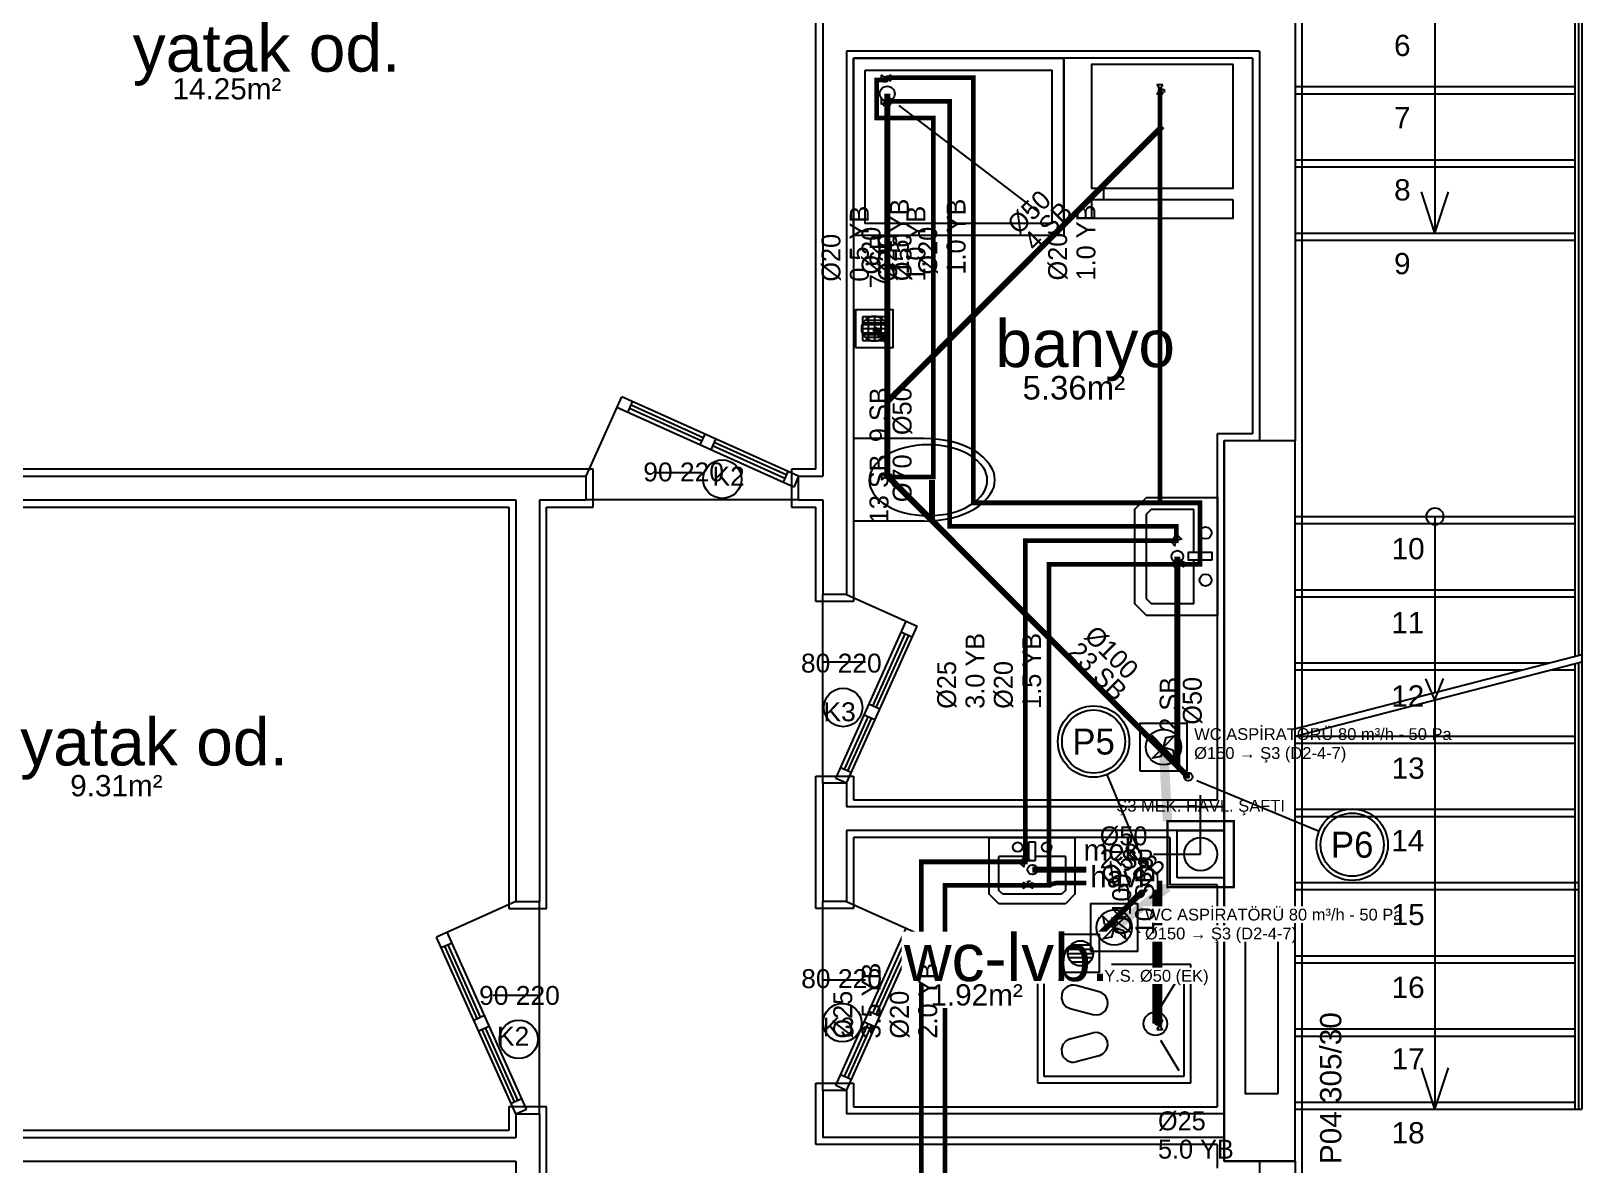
# Model space of a CAD drawing. Header units: centimetres. Extents: x -3962 to 31822, y -2 to 2802.
# Drawn here: x 8055 to 8712, y 1133 to 1613 of the extents above; entities that cross this region are included whole.
import ezdxf
from ezdxf.enums import TextEntityAlignment as Align

# ---------------------------------------------------------------- set-up
doc = ezdxf.new("R2010")
doc.units = ezdxf.units.CM
doc.linetypes.add('BASMA HATTI', pattern=[31, 25, -6])
doc.linetypes.add('PISSU HATTI', pattern=[26, 20, -6])
for name, color, linetype in [('ROTAS-CIHAZ', 135, 'CONTINUOUS'), ('ROTAS-HAVALANDIRMA', 30, 'CONTINUOUS'), ('ROTAS-HAVALANDIRMA-YAZI', 30, 'CONTINUOUS'), ('ROTAS-MIMARI', 8, 'CONTINUOUS'), ('ROTAS-MIMARI-KOLON', 8, 'CONTINUOUS'), ('ROTAS-MIMARI-YAZI', 8, 'CONTINUOUS'), ('ROTAS-PISSU-BORU-TAVANDAN', 6, 'PISSU HATTI'), ('ROTAS-PISSU-KOLONNO', 211, 'CONTINUOUS'), ('ROTAS-SICAKSU-BORU', 1, 'BASMA HATTI'), ('ROTAS-SOGUKSU-BORU', 5, 'CONTINUOUS'), ('ROTAS-TEFRIS', 15, 'CONTINUOUS')]:
    doc.layers.add(name, color=color, linetype=linetype)
doc.styles.add('ROTAS', font='arial.ttf')

# ---------------------------------------------------------------- blocks, each defined once
blk = doc.blocks.new('ROTAS-PIS-SU-CAP-SB')
for tag, p in [('PSCP_001', (0.833, 1.29)), ('PS_001', (0.833, 0.066))]:
    blk.add_attdef(tag, p, '', height=1)
blk = doc.blocks.new('ROTAS-YER-SUZGECI-PLAN')
for p, q in [((-6.67, 0), (6.67, 0)), ((-6.27, 2.27), (6.27, 2.27)), ((-4.89, 4.53), (4.89, 4.53)), ((-6.27, -2.27), (6.27, -2.27)), ((-4.89, -4.53), (4.89, -4.53))]:
    blk.add_line(p, q)
blk.add_lwpolyline([(-10, -10), (10, -10), (10, 10), (-10, 10)], close=True)
blk.add_circle((0, 0), 6.67)
blk = doc.blocks.new('ROTAS-PIS-SU-KOLON')
h = blk.add_hatch(color=256)
h.dxf.hatch_style = 1
h.paths.add_polyline_path([(1.5, 0), (1.5, 0.4), (1.3, 0.8), (1.1, 1.1), (0.8, 1.3), (0.4, 1.5), (0, 1.5), (-0.4, 1.5), (-0.8, 1.3), (-1.1, 1.1), (-1.3, 0.8), (-1.5, 0.4), (-1.5, 0), (-1.5, -0.4), (-1.3, -0.8), (-1.1, -1.1), (-0.8, -1.3), (-0.4, -1.5), (0, -1.5), (0.4, -1.5), (0.8, -1.3), (1.1, -1.1), (1.3, -0.8), (1.5, -0.4)])
blk.add_circle((0, 0), 3.5)
blk = doc.blocks.new('ROTAS-KURESEL-VANA')
for p, q in [((0, 3.1), (0, 8)), ((0, 8), (5.4, 8))]:
    blk.add_line(p, q)
for points in [[(-9, 5.8), (-9, -5), (0, 0.4)], [(9, 5.8), (9, -5), (0, 0.4)]]:
    blk.add_lwpolyline(points, close=True)
blk.add_circle((0, 0.4), 2.71)
blk.add_attdef('CAP', text='', height=10).set_placement((-1.1, 0), align=Align.CENTER)
blk = doc.blocks.new('ROTAS-TEMIZ-SU-CAP-MB')
for tag, p in [('SOCP_001', (0.833, 4.917)), ('SO_001', (0.833, 3.417)), ('SCCP_001', (0.833, 1.917)), ('SC_001', (0.833, 0.417))]:
    blk.add_attdef(tag, p, '', height=1)
blk = doc.blocks.new('ROTAS-ASPIRATOR')
blk.add_lwpolyline([(-10, -10), (10, -10), (10, 10), (-10, 10)], close=True)
for points in [[(0, 0), (-4, 1.17), (-4.71, 4.71), (0, 0)], [(0, 0), (-1.17, -4), (-4.71, -4.71), (0, 0)], [(0, 0), (1.17, 4), (4.71, 4.71), (0, 0)], [(0, 0), (4, -1.17), (4.71, -4.71), (0, 0)]]:
    blk.add_lwpolyline(points)
blk.add_circle((0, 0), 7.5)
blk = doc.blocks.new('ROTAS-KOLON-NO-PIS-SU')
for radius in [27.5, 24.3]:
    blk.add_circle((0, 0), radius)
blk.add_attdef('K', text='', height=20).set_placement((0, 0), align=Align.MIDDLE_CENTER)

msp = doc.modelspace()

# ---------------------------------------------------------------- linework, layer by layer
at = {"layer": 'ROTAS-HAVALANDIRMA', "const_width": 4}
for points in [[(8536.24, 1278.24), (8534.5, 1309.58)], [(8536.24, 1250.24), (8513.66, 1233.16)]]:
    msp.add_lwpolyline(points, dxfattribs=at)
at = {"layer": 'ROTAS-HAVALANDIRMA', "const_width": 1}
msp.add_lwpolyline([(8564.24, 1250.24), (8564.24, 1278.24), (8536.24, 1278.24), (8536.24, 1250.24), (8564.24, 1250.24)], close=True, dxfattribs=at)
at = {"layer": 'ROTAS-MIMARI'}
for p, q in [((8649.49, 1774.24), (8649.49, 1527.24)), ((8708.74, 1774.24), (8708.74, 1348.07)), ((8710.24, 1774.24), (8710.24, 1348.46)), ((8711.74, 1774.24), (8711.74, 1345.75)), ((8590.24, 1689.24), (8590.24, 1439.24)), ((8593.24, 1474.24), (8593.24, 1689.24)), ((8387.24, 1427.24), (8387.24, 1627.1)), ((8390.24, 1624.1), (8390.24, 1424.24)), ((8575.24, 1604.24), (8400.24, 1604.24)), ((8400.24, 1604.24), (8400.24, 1374.24)), ((8575.24, 1604.24), (8575.24, 1439.24)), ((8572.24, 1601.24), (8403.24, 1601.24)), ((8403.24, 1601.24), (8403.24, 1371.24)), ((8492.24, 1531.24), (8492.24, 1601.24)), ((8572.24, 1601.24), (8572.24, 1442.24)), ((8590.24, 1589.24), (8708.74, 1589.24)), ((8590.24, 1586.24), (8708.74, 1586.24)), ((8590.24, 1558.24), (8708.74, 1558.24)), ((8590.24, 1555.24), (8708.74, 1555.24)), ((8649.49, 1527.24), (8643.76, 1544.76)), ((8649.49, 1527.24), (8655.22, 1544.76)), ((8590.24, 1527.24), (8708.74, 1527.24)), ((8590.24, 1524.24), (8708.74, 1524.24)), ((8417.04, 1491.76), (8407.04, 1491.76)), ((8407.04, 1491.76), (8407.04, 1481.76)), ((8409.51, 1491.76), (8409.51, 1481.76)), ((8412.13, 1491.76), (8412.13, 1481.76)), ((8414.74, 1491.76), (8414.74, 1481.76)), ((8417.04, 1481.76), (8417.04, 1491.76)), ((8407.04, 1489.29), (8417.04, 1489.29)), ((8407.04, 1486.76), (8417.04, 1486.76)), ((8407.04, 1484.23), (8417.04, 1484.23)), ((8407.04, 1481.76), (8417.04, 1481.76)), ((8593.24, 1414.24), (8593.24, 1474.24)), ((8289.99, 1424.24), (8305.11, 1457.88)), ((8377.94, 1419.68), (8303.06, 1453.32)), ((8379.99, 1424.24), (8305.11, 1457.88)), ((8307.62, 1451.27), (8309.67, 1455.83)), ((8338.96, 1439.16), (8308.36, 1452.91)), ((8339.61, 1440.6), (8309.01, 1454.35)), ((8340.27, 1442.08), (8338.22, 1437.52)), ((8344.83, 1440.03), (8342.78, 1435.47)), ((8374.77, 1424.8), (8344.17, 1438.55)), ((8433.12, 1440.24), (8403.19, 1440.24)), ((8403.19, 1440.24), (8403.19, 1405.2)), ((8557.24, 1442.24), (8557.24, 1287.24)), ((8572.24, 1442.24), (8557.24, 1442.24)), ((8374.12, 1423.36), (8343.52, 1437.11)), ((8292.99, 1427.24), (7933.24, 1427.24)), ((8292.99, 1411.24), (8292.99, 1427.24)), ((8319.74, 1425.87), (8339.06, 1425.87)), ((8375.43, 1426.29), (8373.38, 1421.72)), ((8387.24, 1427.24), (8376.99, 1427.24)), ((8376.99, 1427.24), (8376.99, 1411.24)), ((7930.24, 1424.24), (8289.99, 1424.24)), ((8289.99, 1414.24), (8289.99, 1424.24)), ((8379.99, 1424.24), (8377.94, 1419.68)), ((8379.99, 1424.24), (8390.24, 1424.24)), ((8379.99, 1414.24), (8379.99, 1424.24)), ((7930.24, 1414.24), (8260.24, 1414.24)), ((8260.24, 1414.24), (8260.24, 1244.24)), ((8270.24, 1414.24), (8289.99, 1414.24)), ((8270.24, 1414.24), (8270.24, 1244.24)), ((8379.99, 1414.24), (8289.99, 1414.24)), ((8379.99, 1414.24), (8390.24, 1414.24)), ((8390.24, 1414.24), (8390.24, 1374.24)), ((8593.24, 1189.24), (8593.24, 1414.24)), ((7933.24, 1411.24), (8257.24, 1411.24)), ((8257.24, 1411.24), (8257.24, 1241.24)), ((8273.24, 1241.24), (8273.24, 1411.24)), ((8273.24, 1411.24), (8292.99, 1411.24)), ((8376.99, 1411.24), (8387.24, 1411.24)), ((8387.24, 1371.24), (8387.24, 1411.24)), ((8590.24, 1407.24), (8708.74, 1407.24)), ((8649.49, 1407.24), (8649.49, 1332.7)), ((8433.12, 1405.24), (8403.23, 1405.24)), ((8590.24, 1404.24), (8708.74, 1404.24)), ((8400.24, 1374.24), (8390.24, 1374.24)), ((8390.24, 1294.24), (8390.24, 1374.24)), ((8400.24, 1374.24), (8430.15, 1360.8)), ((8590.24, 1376.24), (8708.74, 1376.24)), ((8590.24, 1373.24), (8708.74, 1373.24)), ((8403.24, 1371.24), (8387.24, 1371.24)), ((8395.68, 1296.29), (8425.59, 1362.85)), ((8400.24, 1294.24), (8430.15, 1360.8)), ((8411.43, 1326.95), (8425.18, 1357.55)), ((8412.87, 1326.3), (8426.62, 1356.9)), ((8423.54, 1358.29), (8428.1, 1356.24)), ((8589.49, 1317.14), (8711.74, 1348.85)), ((8408.35, 1345.49), (8390.24, 1345.49)), ((8590.24, 1314.24), (8711.74, 1345.75)), ((8590.24, 1345.24), (8697.82, 1345.24)), ((8590.24, 1342.24), (8686.26, 1342.24)), ((8698.21, 1342.24), (8708.74, 1342.24)), ((8708.74, 1344.97), (8708.74, 1156.24)), ((8710.24, 1345.36), (8710.24, 1156.24)), ((8711.74, 1345.75), (8711.74, 1156.24)), ((8649.49, 1329.6), (8645.63, 1338.51)), ((8649.49, 1329.6), (8653.14, 1338.57)), ((8414.35, 1325.64), (8409.79, 1327.69)), ((8649.49, 1329.6), (8649.49, 1156.24)), ((8399.37, 1300.11), (8409.38, 1322.39)), ((8400.81, 1299.46), (8410.82, 1321.74)), ((8412.3, 1321.08), (8407.74, 1323.13)), ((8590.24, 1314.24), (8708.74, 1314.24)), ((8590.24, 1311.24), (8708.74, 1311.24)), ((8402.29, 1298.8), (8397.73, 1300.85)), ((8387.24, 1241.24), (8387.24, 1297.24)), ((8387.24, 1297.24), (8403.24, 1297.24)), ((8390.24, 1294.24), (8390.24, 1244.24)), ((8400.24, 1294.24), (8390.24, 1294.24)), ((8400.24, 1294.24), (8395.68, 1296.29)), ((8400.24, 1294.24), (8400.24, 1284.24)), ((8403.24, 1297.24), (8403.24, 1287.24)), ((8550.24, 1264.24), (8550.24, 1289.24)), ((8560.24, 1284.24), (8400.24, 1284.24)), ((8403.24, 1287.24), (8557.24, 1287.24)), ((8590.24, 1283.24), (8708.74, 1283.24)), ((8590.24, 1280.24), (8708.74, 1280.24)), ((8560.24, 1274.24), (8400.24, 1274.24)), ((8400.24, 1274.24), (8400.24, 1244.24)), ((8537.24, 1271.24), (8403.24, 1271.24)), ((8403.24, 1271.24), (8403.24, 1241.24)), ((8460.75, 1271.24), (8497.02, 1271.24)), ((8460.75, 1247.24), (8460.75, 1271.24)), ((8477.54, 1261.41), (8477.54, 1269.41)), ((8477.54, 1269.41), (8480.22, 1269.41)), ((8480.22, 1269.41), (8480.22, 1261.41)), ((8497.02, 1271.24), (8497.02, 1247.24)), ((8537.24, 1271.24), (8537.24, 1251.24)), ((8540.24, 1274.24), (8560.24, 1274.24)), ((8540.24, 1254.24), (8540.24, 1274.24)), ((8560.24, 1274.24), (8560.24, 1254.24)), ((8477.54, 1263.24), (8464.75, 1263.24)), ((8464.75, 1248.89), (8464.75, 1263.24)), ((8480.22, 1261.41), (8477.54, 1261.41)), ((8493.02, 1263.24), (8480.22, 1263.24)), ((8493.02, 1263.24), (8493.02, 1248.89)), ((8530.24, 1264.24), (8550.24, 1264.24)), ((8466.41, 1247.24), (8464.75, 1248.89)), ((8493.02, 1248.89), (8491.36, 1247.24)), ((8557.24, 1251.24), (8537.24, 1251.24)), ((8560.24, 1254.24), (8540.24, 1254.24)), ((8557.24, 1251.24), (8557.24, 1212.24)), ((8590.24, 1252.24), (8710.24, 1252.24)), ((8590.24, 1249.24), (8710.24, 1249.24)), ((8260.24, 1244.24), (8226.59, 1229.12)), ((8260.24, 1244.24), (8270.24, 1244.24)), ((8270.24, 1154.24), (8270.24, 1244.24)), ((8400.24, 1244.24), (8390.24, 1244.24)), ((8390.24, 1164.24), (8390.24, 1244.24)), ((8400.24, 1244.24), (8430.15, 1230.8)), ((8464.75, 1243.24), (8460.75, 1247.24)), ((8493.02, 1243.24), (8464.75, 1243.24)), ((8491.36, 1247.24), (8466.41, 1247.24)), ((8497.02, 1247.24), (8493.02, 1243.24)), ((8257.24, 1241.24), (8273.24, 1241.24)), ((8403.24, 1241.24), (8387.24, 1241.24)), ((8260.24, 1154.24), (8226.59, 1229.12)), ((8264.8, 1156.29), (8231.16, 1231.17)), ((8395.68, 1166.29), (8425.59, 1232.85)), ((8400.24, 1164.24), (8430.15, 1230.8)), ((8423.54, 1228.29), (8428.1, 1226.24)), ((8233.2, 1226.61), (8228.64, 1224.56)), ((8243.88, 1194.62), (8230.13, 1225.22)), ((8245.32, 1195.27), (8231.57, 1225.87)), ((8411.43, 1196.95), (8425.18, 1227.55)), ((8412.87, 1196.3), (8426.62, 1226.9)), ((8481.09, 1217.46), (8481.09, 1167.46)), ((8546.09, 1217.46), (8481.09, 1217.46)), ((8546.09, 1167.46), (8546.09, 1217.46)), ((8590.24, 1221.24), (8708.74, 1221.24)), ((8590.24, 1218.24), (8708.74, 1218.24)), ((8408.37, 1210.86), (8390.26, 1210.86)), ((8483.87, 1214.68), (8483.87, 1170.24)), ((8543.31, 1214.68), (8483.87, 1214.68)), ((8507.21, 1205.99), (8497.55, 1208.58)), ((8541.09, 1212.46), (8533.32, 1199.71)), ((8543.31, 1170.24), (8543.31, 1214.68)), ((8557.24, 1212.24), (8557.24, 1157.26)), ((8250.67, 1204.52), (8270.24, 1204.52)), ((8242.39, 1193.96), (8246.95, 1196.01)), ((8414.35, 1195.64), (8409.79, 1197.69)), ((8494.97, 1198.92), (8504.63, 1196.34)), ((8244.44, 1189.4), (8249, 1191.45)), ((8259.68, 1159.46), (8245.93, 1190.06)), ((8261.12, 1160.11), (8247.37, 1190.71)), ((8399.37, 1170.11), (8409.38, 1192.39)), ((8400.81, 1169.46), (8410.82, 1191.74)), ((8412.3, 1191.08), (8407.74, 1193.13)), ((8590.24, 1190.24), (8708.74, 1190.24)), ((8593.24, 1134.24), (8593.24, 1189.24)), ((8494.97, 1185.99), (8504.63, 1188.58)), ((8541.09, 1172.46), (8533.32, 1185.28)), ((8590.24, 1187.24), (8708.74, 1187.24)), ((8507.21, 1178.92), (8497.55, 1176.34)), ((8402.29, 1168.8), (8397.73, 1170.85)), ((8483.87, 1170.24), (8543.31, 1170.24)), ((8649.49, 1156.24), (8643.76, 1173.76)), ((8649.49, 1156.24), (8655.22, 1173.76)), ((8387.24, 1141.24), (8387.24, 1167.24)), ((8387.24, 1167.24), (8403.24, 1167.24)), ((8390.24, 1164.24), (8390.24, 1144.24)), ((8400.24, 1164.24), (8390.24, 1164.24)), ((8400.24, 1164.24), (8395.68, 1166.29)), ((8400.24, 1164.24), (8400.24, 1154.24)), ((8403.24, 1167.24), (8403.24, 1157.24)), ((8481.09, 1167.46), (8546.09, 1167.46)), ((8273.24, 1157.24), (8257.24, 1157.24)), ((8257.24, 1157.24), (8257.24, 1152.24)), ((8258.19, 1158.8), (8262.75, 1160.85)), ((8260.24, 1154.24), (8264.8, 1156.29)), ((8273.24, 1149.24), (8273.24, 1157.24)), ((8403.24, 1157.26), (8557.24, 1157.26)), ((8590.24, 1159.24), (8708.74, 1159.24)), ((8590.24, 1156.24), (8710.24, 1156.24)), ((8708.74, 1156.24), (8711.74, 1156.24)), ((8257.24, 1152.24), (8257.24, 1147.24)), ((8260.24, 1154.24), (8260.24, 1144.24)), ((8260.24, 1154.24), (8270.24, 1154.24)), ((8270.24, 1154.24), (8270.24, 1124.24)), ((8560.24, 1154.26), (8400.24, 1154.26)), ((7935.24, 1144.24), (8260.24, 1144.24)), ((8257.24, 1147.24), (7938.24, 1147.24)), ((8273.24, 1134.24), (8273.24, 1149.24)), ((8560.24, 1144.26), (8390.24, 1144.26)), ((8557.24, 1141.26), (8387.24, 1141.26)), ((8557.24, 1141.26), (8557.24, 1131.24)), ((7935.24, 1134.24), (8260.24, 1134.24)), ((8260.24, 1134.24), (8260.24, 1124.24)), ((8273.24, 1121.24), (8273.24, 1134.24)), ((8575.24, 1134.24), (8575.24, 1104.24)), ((8590.24, 1134.24), (8590.24, 1104.24)), ((8593.24, 1101.24), (8593.24, 1134.24))]:
    msp.add_line(p, q, dxfattribs=at)
for points in [[(8403.24, 1601.24), (8492.24, 1601.24), (8492.24, 1526.24), (8403.24, 1526.24), (8403.24, 1601.24)], [(8408.24, 1596.24), (8487.24, 1596.24), (8487.24, 1531.24), (8408.24, 1531.24), (8408.24, 1596.24)], [(8564.08, 1598.61), (8504.08, 1598.61), (8504.08, 1546.26), (8564.08, 1546.26), (8564.08, 1598.61)], [(8481.51, 1536.24), (8422.51, 1581.24)], [(8509.08, 1546.26), (8509.08, 1541.26)], [(8564.08, 1541.26), (8504.08, 1541.26), (8504.08, 1533.61), (8564.08, 1533.61), (8564.08, 1541.26)], [(8445.16, 1438.81), (8442.18, 1439.43), (8439.18, 1439.88), (8436.16, 1440.15), (8433.12, 1440.24)], [(8454.33, 1435.11), (8452.14, 1436.29), (8449.88, 1437.29), (8447.55, 1438.14), (8445.16, 1438.81)], [(8590.24, 1439.24), (8560.24, 1439.24)], [(8560.24, 1134.24), (8560.24, 1439.24)], [(8590.24, 1134.24), (8590.24, 1439.24)], [(8417.2, 1433.18), (8415.57, 1432.08), (8414.08, 1430.82), (8412.72, 1429.41), (8411.52, 1427.86)], [(8424.86, 1436.35), (8422.86, 1435.77), (8420.91, 1435.05), (8419.02, 1434.18), (8417.2, 1433.18)], [(8434.88, 1437.57), (8432.35, 1437.5), (8429.83, 1437.27), (8427.33, 1436.88), (8424.86, 1436.35)], [(8444.89, 1436.35), (8442.42, 1436.88), (8439.92, 1437.27), (8437.4, 1437.5), (8434.88, 1437.57)], [(8452.55, 1433.18), (8450.73, 1434.18), (8448.84, 1435.05), (8446.89, 1435.77), (8444.89, 1436.35)], [(8458.23, 1427.86), (8457.03, 1429.41), (8455.68, 1430.82), (8454.18, 1432.08), (8452.55, 1433.18)], [(8461.16, 1428.87), (8459.71, 1430.69), (8458.08, 1432.35), (8456.28, 1433.83), (8454.33, 1435.11)], [(8411.52, 1427.86), (8410.81, 1426.64), (8410.3, 1425.34), (8409.98, 1423.98), (8409.88, 1422.57)], [(8459.88, 1422.57), (8459.77, 1423.98), (8459.46, 1425.34), (8458.94, 1426.64), (8458.23, 1427.86)], [(8463.12, 1422.74), (8462.99, 1424.37), (8462.62, 1425.95), (8462.01, 1427.46), (8461.16, 1428.87)], [(8409.88, 1422.57), (8409.98, 1421.17), (8410.3, 1419.81), (8410.81, 1418.51), (8411.52, 1417.29)], [(8458.23, 1417.29), (8458.94, 1418.51), (8459.46, 1419.81), (8459.77, 1421.17), (8459.88, 1422.57)], [(8461.16, 1416.61), (8462.01, 1418.02), (8462.62, 1419.52), (8462.99, 1421.11), (8463.12, 1422.74)], [(8411.52, 1417.29), (8412.72, 1415.74), (8414.08, 1414.33), (8415.57, 1413.07), (8417.2, 1411.97)], [(8452.55, 1411.97), (8454.18, 1413.07), (8455.68, 1414.33), (8457.03, 1415.74), (8458.23, 1417.29)], [(8454.33, 1410.37), (8456.28, 1411.65), (8458.08, 1413.12), (8459.71, 1414.78), (8461.16, 1416.61)], [(8557.33, 1415.27), (8557.33, 1365.27), (8527.33, 1365.27), (8522.33, 1370.27), (8522.33, 1410.27), (8527.33, 1415.27), (8557.33, 1415.27)], [(8417.2, 1411.97), (8419.02, 1410.96), (8420.91, 1410.1), (8422.86, 1409.38), (8424.86, 1408.8)], [(8424.86, 1408.8), (8427.33, 1408.26), (8429.83, 1407.88), (8432.35, 1407.65), (8434.88, 1407.57)], [(8433.12, 1405.24), (8436.16, 1405.33), (8439.18, 1405.6), (8442.18, 1406.05), (8445.16, 1406.67)], [(8434.88, 1407.57), (8437.4, 1407.65), (8439.92, 1407.88), (8442.42, 1408.26), (8444.89, 1408.8)], [(8444.89, 1408.8), (8446.89, 1409.38), (8448.84, 1410.1), (8450.73, 1410.96), (8452.55, 1411.97)], [(8445.16, 1406.67), (8447.55, 1407.34), (8449.88, 1408.19), (8452.14, 1409.19), (8454.33, 1410.37)], [(8547.33, 1370.27), (8529.41, 1370.27), (8527.33, 1372.35), (8527.33, 1408.2), (8529.41, 1410.27), (8547.33, 1410.27)], [(8547.33, 1392.08), (8547.33, 1410.27)], [(8555.05, 1388.73), (8545.05, 1388.73), (8545.05, 1392.08), (8555.05, 1392.08), (8555.05, 1388.73)], [(8547.33, 1370.27), (8547.33, 1388.73)], [(8497.55, 1208.58), (8496.58, 1208.74), (8495.61, 1208.71), (8494.66, 1208.49), (8493.76, 1208.08), (8492.96, 1207.51), (8492.29, 1206.8), (8491.78, 1205.97), (8491.43, 1205.05)], [(8491.43, 1205.05), (8491.31, 1203.07), (8491.93, 1201.25), (8493.19, 1199.81), (8494.97, 1198.92)], [(8504.63, 1196.34), (8505.93, 1196.17), (8507.21, 1196.34), (8508.41, 1196.83), (8509.46, 1197.63), (8510.26, 1198.67), (8510.75, 1199.87), (8510.92, 1201.15), (8510.75, 1202.46), (8510.24, 1203.67), (8509.46, 1204.7), (8508.43, 1205.49), (8507.21, 1205.99)], [(8494.97, 1185.99), (8493.19, 1185.11), (8491.93, 1183.67), (8491.31, 1181.85), (8491.43, 1179.87)], [(8507.21, 1178.92), (8508.99, 1179.81), (8510.25, 1181.25), (8510.87, 1183.07), (8510.75, 1185.05), (8509.87, 1186.83), (8508.42, 1188.08), (8506.61, 1188.71), (8504.63, 1188.58)], [(8491.43, 1179.87), (8491.78, 1178.95), (8492.29, 1178.12), (8492.96, 1177.41), (8493.76, 1176.83), (8494.66, 1176.43), (8495.61, 1176.21), (8496.58, 1176.18), (8497.55, 1176.34)], [(8590.24, 1134.24), (8560.24, 1134.24)]]:
    msp.add_lwpolyline(points, dxfattribs=at)
for centre, radius in [((8417.51, 1586.24), 3.16), ((8347.67, 1423.03), 8.14), ((8649.49, 1407.24), 3.6), ((8552.33, 1400.27), 2.52), ((8540.38, 1390.27), 2.52), ((8552.33, 1380.27), 2.52), ((8398.84, 1326.36), 8.14), ((8472.75, 1267.24), 2.02), ((8485.02, 1267.24), 2.02), ((8550.24, 1264.24), 7), ((8478.99, 1257.67), 2.02), ((8398.5, 1192.9), 8.14), ((8531.09, 1192.46), 5), ((8261.45, 1185.82), 8.14)]:
    msp.add_circle(centre, radius, dxfattribs=at)
at = {"layer": 'ROTAS-MIMARI-KOLON'}
for points in [[(8590.24, 1439.24), (8560.24, 1439.24), (8560.24, 1134.24), (8590.24, 1134.24), (8590.24, 1439.24)], [(8583.05, 1162.84), (8583.05, 1231.81), (8569.08, 1231.81), (8569.08, 1162.84), (8583.05, 1162.84)]]:
    msp.add_lwpolyline(points, dxfattribs=at)
at = {"layer": 'ROTAS-PISSU-BORU-TAVANDAN', "const_width": 2.5}
for points in [[(8417.51, 1586.24), (8417.51, 1481.3)], [(8534.08, 1572.43), (8417.51, 1455.86)], [(8412.04, 1486.76), (8417.51, 1481.29)], [(8417.51, 1481.3), (8417.51, 1455.86)], [(8417.51, 1455.86), (8417.51, 1424.49), (8436.5, 1405.5)], [(8436.5, 1422.74), (8436.5, 1405.5)], [(8436.5, 1405.5), (8540.38, 1301.62)], [(8540.38, 1390.27), (8540.38, 1301.62)], [(8540.38, 1301.62), (8545, 1297)], [(8478.99, 1257.67), (8522.67, 1257.67), (8526, 1261)], [(8531.09, 1253.96), (8531.09, 1255.91), (8526, 1261)], [(8499.38, 1222.25), (8531.09, 1253.96)], [(8531.09, 1192.46), (8531.09, 1253.96)]]:
    msp.add_lwpolyline(points, dxfattribs=at)
at = {"layer": 'ROTAS-PISSU-KOLONNO'}
for p, q in [((8524.47, 1264.7), (8510.69, 1297.96)), ((8548.7, 1295.47), (8600.43, 1274.04))]:
    msp.add_line(p, q, dxfattribs=at)
at = {"layer": 'ROTAS-SICAKSU-BORU', "const_width": 2}
msp.add_lwpolyline([(8661, 363), (8608, 363), (8608, 685), (8660, 685), (8660, 703), (8484, 703), (8484, 939), (8432, 939), (8432, 1261), (8476, 1261), (8476, 1397), (8540, 1397), (8540, 1403), (8444, 1403), (8444, 1583), (8417, 1583)], dxfattribs=at)
at = {"layer": 'ROTAS-SOGUKSU-BORU', "const_width": 2}
for points in [[(8417, 1424), (8437, 1424), (8437, 1576), (8413, 1576), (8413, 1592), (8417, 1592), (8417, 1593)], [(8661, 373), (8618, 373), (8618, 675), (8670, 675), (8670, 713), (8494, 713), (8494, 949), (8442, 949), (8442, 1251), (8486, 1251), (8486, 1387), (8550, 1387), (8550, 1413), (8454, 1413), (8454, 1593), (8417, 1593)], [(8533, 1588), (8533, 1413)], [(8533, 1192), (8533, 1252), (8489, 1252), (8486, 1251.25)]]:
    msp.add_lwpolyline(points, dxfattribs=at)

# ---------------------------------------------------------------- block references
at = {"layer": 'ROTAS-TEFRIS'}
for p, xscale, yscale, rotation in [((8417, 1593), 0.22, 0.22, 180), ((8533, 1588), 0.22, 0.22, -90), ((8417, 1583), 0.22, 0.22, 180), ((8540, 1397), 0.21999999999999997, 0.21999999999999997, 44.99999999999999), ((8476, 1261), 0.21999999999999997, 0.21999999999999997, 44.99999999999999), ((8533, 1192), 0.22, 0.22, 90)]:
    msp.add_blockref('ROTAS-KURESEL-VANA', p, dxfattribs=dict(at, xscale=xscale, yscale=yscale, rotation=rotation))
ref = msp.add_blockref('ROTAS-PIS-SU-CAP-SB', (8475.79, 1514.15), dxfattribs=dict(at, xscale=8, yscale=8, rotation=45.00000000000716))
ref.add_attrib('PSCP_001', 'Ø50', (8473.21, 1526.16), dxfattribs={"height": 8, "rotation": 45})
ref.add_attrib('PS_001', '4 SB', (8480.14, 1519.23), dxfattribs={"height": 8, "rotation": 45})
ref = msp.add_blockref('ROTAS-TEMIZ-SU-CAP-MB', (8437, 1500), dxfattribs=dict(at, xscale=8, yscale=8, rotation=90))
ref.add_attrib('SCCP_001', 'Ø20', (8421.67, 1506.67), dxfattribs={"height": 8, "rotation": 90})
ref.add_attrib('SC_001', '1.0 YB', (8433.67, 1506.67), dxfattribs={"height": 8, "rotation": 90})
ref.add_attrib('SO_001', '0.5 YB', (8409.67, 1506.67), dxfattribs={"height": 8, "rotation": 90})
ref.add_attrib('SOCP_001', 'Ø20', (8397.67, 1506.67), dxfattribs={"height": 8, "rotation": 90})
ref = msp.add_blockref('ROTAS-TEMIZ-SU-CAP-MB', (8454, 1503), dxfattribs=dict(at, xscale=8, yscale=8, rotation=90))
ref.add_attrib('SCCP_001', 'Ø20', (8438.67, 1509.67), dxfattribs={"height": 8, "rotation": 90})
ref.add_attrib('SC_001', '1.0 YB', (8450.67, 1509.67), dxfattribs={"height": 8, "rotation": 90})
ref.add_attrib('SO_001', '1.5 YB', (8426.67, 1509.67), dxfattribs={"height": 8, "rotation": 90})
ref.add_attrib('SOCP_001', 'Ø20', (8414.67, 1509.67), dxfattribs={"height": 8, "rotation": 90})
ref = msp.add_blockref('ROTAS-TEMIZ-SU-CAP-MB', (8533, 1500.5), dxfattribs=dict(at, xscale=8, yscale=8, rotation=90))
ref.add_attrib('SO_001', '1.0 YB', (8505.67, 1507.17), dxfattribs={"height": 8, "rotation": 90})
ref.add_attrib('SOCP_001', 'Ø20', (8493.67, 1507.17), dxfattribs={"height": 8, "rotation": 90})
ref = msp.add_blockref('ROTAS-PIS-SU-CAP-SB', (8417.51, 1533.77), dxfattribs=dict(at, xscale=8, yscale=8, rotation=-90))
ref.add_attrib('PSCP_001', 'Ø50', dxfattribs={"height": 8, "rotation": 90}).set_placement((8427.82, 1527.1), align=Align.RIGHT)
ref.add_attrib('PS_001', '7 SB', dxfattribs={"height": 8, "rotation": 90}).set_placement((8418.03, 1527.1), align=Align.RIGHT)
for name, p, xscale, yscale in [('ROTAS-YER-SUZGECI-PLAN', (8412.04, 1486.76), 0.8, 0.8), ('ROTAS-KURESEL-VANA', (8417, 1424), 0.22, 0.22), ('ROTAS-KURESEL-VANA', (8541, 1387), 0.22, 0.22), ('ROTAS-PIS-SU-KOLON', (8545, 1297), 0.5, 0.5), ('ROTAS-KURESEL-VANA', (8477, 1251), 0.22, 0.22)]:
    msp.add_blockref(name, p, dxfattribs=dict(at, xscale=xscale, yscale=yscale))
ref = msp.add_blockref('ROTAS-PIS-SU-CAP-SB', (8417.51, 1468.58), dxfattribs=dict(at, xscale=8, yscale=8, rotation=-90))
ref.add_attrib('PSCP_001', 'Ø50', dxfattribs={"height": 8, "rotation": 90}).set_placement((8427.82, 1461.91), align=Align.RIGHT)
ref.add_attrib('PS_001', '9 SB', dxfattribs={"height": 8, "rotation": 90}).set_placement((8418.03, 1461.91), align=Align.RIGHT)
ref = msp.add_blockref('ROTAS-PIS-SU-CAP-SB', (8417.51, 1440.17), dxfattribs=dict(at, xscale=8, yscale=8, rotation=-90))
ref.add_attrib('PSCP_001', 'Ø70', dxfattribs={"height": 8, "rotation": 90}).set_placement((8427.82, 1433.51), align=Align.RIGHT)
ref.add_attrib('PS_001', '13 SB', dxfattribs={"height": 8, "rotation": 90}).set_placement((8418.03, 1433.51), align=Align.RIGHT)
ref = msp.add_blockref('ROTAS-PIS-SU-CAP-SB', (8488.44, 1353.56), dxfattribs=dict(at, xscale=8, yscale=8, rotation=-45))
ref.add_attrib('PSCP_001', 'Ø100', (8500.45, 1356.14), dxfattribs={"height": 8, "rotation": 315})
ref.add_attrib('PS_001', '23 SB', (8493.52, 1349.22), dxfattribs={"height": 8, "rotation": 315})
ref = msp.add_blockref('ROTAS-TEMIZ-SU-CAP-MB', (8486, 1319.12), dxfattribs=dict(at, xscale=8, yscale=8, rotation=90))
ref.add_attrib('SCCP_001', 'Ø20', (8470.67, 1325.79), dxfattribs={"height": 8, "rotation": 90})
ref.add_attrib('SC_001', '1.5 YB', (8482.67, 1325.79), dxfattribs={"height": 8, "rotation": 90})
ref.add_attrib('SO_001', '3.0 YB', (8458.67, 1325.79), dxfattribs={"height": 8, "rotation": 90})
ref.add_attrib('SOCP_001', 'Ø25', (8446.67, 1325.79), dxfattribs={"height": 8, "rotation": 90})
ref = msp.add_blockref('ROTAS-PIS-SU-CAP-SB', (8540.38, 1345.95), dxfattribs=dict(at, xscale=8, yscale=8, rotation=-90))
ref.add_attrib('PSCP_001', 'Ø50', dxfattribs={"height": 8, "rotation": 90}).set_placement((8550.7, 1339.28), align=Align.RIGHT)
ref.add_attrib('PS_001', '2 SB', dxfattribs={"height": 8, "rotation": 90}).set_placement((8540.9, 1339.28), align=Align.RIGHT)
ref = msp.add_blockref('ROTAS-KOLON-NO-PIS-SU', (8504.9, 1311.93), dxfattribs=dict(at, xscale=0.55, yscale=0.55))
ref.add_attrib('K', 'P5', dxfattribs={"height": 11}).set_placement((8504.9, 1311.93), align=Align.MIDDLE_CENTER)
msp.add_blockref('ROTAS-ASPIRATOR', (8534.5, 1309.58), dxfattribs=at)
ref = msp.add_blockref('ROTAS-KOLON-NO-PIS-SU', (8614.41, 1268.25), dxfattribs=dict(at, xscale=0.55, yscale=0.55))
ref.add_attrib('K', 'P6', dxfattribs={"height": 11}).set_placement((8614.41, 1268.25), align=Align.MIDDLE_CENTER)
ref = msp.add_blockref('ROTAS-TEMIZ-SU-CAP-MB', (8525.5, 1108), dxfattribs=dict(at, xscale=8, yscale=8))
ref.add_attrib('SO_001', '5.0 YB', (8532.17, 1135.33), dxfattribs={"height": 8})
ref.add_attrib('SOCP_001', 'Ø25', (8532.17, 1147.33), dxfattribs={"height": 8})

# ---------------------------------------------------------------- texts
at = {"layer": 'ROTAS-HAVALANDIRMA-YAZI', "style": 'ROTAS'}
for s, p in [('WC ASPİRATÖRÜ 80 m³/h - 50 Pa', (8547.5, 1312.58)), ('Ø150 → Ş3 (D2-4-7)', (8547.5, 1304.58))]:
    msp.add_text(s, height=5, dxfattribs=at).set_placement(p)
msp.add_text('Ş3 MEK. HAVL. ŞAFTI', height=5, dxfattribs=at).set_placement((8550.24, 1282.24), align=Align.CENTER)
at = {"layer": 'ROTAS-MIMARI-YAZI', "style": 'ROTAS'}
for s, height, p in [('yatak od.', 20, (8154.65, 1605.59)), ('6', 9, (8635.64, 1606.7)), ('14.25m²', 9, (8137.88, 1588.31)), ('7', 9, (8635.64, 1576.08)), ('8', 9, (8635.67, 1545.55)), ('9', 9, (8635.64, 1514.31)), ('banyo', 20, (8501.33, 1480.49)), ('5.36m²', 10, (8496.55, 1461.75)), ('90 220', 8, (8331.29, 1426.09)), ('K2', 8, (8350.35, 1424.3)), ('10', 9, (8638.12, 1393.6)), ('11', 9, (8637.96, 1362.28)), ('80 220', 8, (8398.07, 1345.13)), ('12', 9, (8637.96, 1331.23)), ('K3', 8, (8397.35, 1324.52)), ('yatak od.', 20, (8107, 1311.79)), ('13', 9, (8638.12, 1300.67)), ('9.31m²', 9, (8091.06, 1293.26)), ('14', 9, (8637.96, 1269.99)), ('15', 9, (8638.12, 1238.7)), ('80 220', 8, (8398.18, 1211.54)), ('16', 9, (8638.12, 1207.87)), ('90 220', 8, (8261.77, 1204.43)), ('K2', 8, (8259.06, 1187.14)), ('K3', 8, (8397.01, 1191.05)), ('17', 9, (8638.14, 1177.58)), ('18', 9, (8638.12, 1146.28))]:
    msp.add_text(s, height=height, dxfattribs=at).set_placement(p, align=Align.MIDDLE_CENTER)
msp.add_text('P04 305/30', height=9, rotation=90, dxfattribs=at).set_placement((8605.31, 1165.17), align=Align.MIDDLE_CENTER)

# ---------------------------------------------------------------- next in the draw order: wipeouts: each hides what was drawn before it
for points in [[(8531.69, 1249.18), (8501.79, 1249.18), (8501.79, 1260.18), (8531.69, 1260.18)], [(8617.56, 1235.16), (8525.66, 1235.16), (8525.66, 1242.16), (8617.56, 1242.16)], [(8512.45, 1209.48), (8423.65, 1209.48), (8423.65, 1231.48), (8512.45, 1231.48)]]:
    msp.add_wipeout(points)

# ---------------------------------------------------------------- next in the draw order: block references
at = {"layer": 'ROTAS-TEFRIS'}
ref = msp.add_blockref('ROTAS-PIS-SU-CAP-SB', (8500.83, 1257.67), dxfattribs=dict(at, xscale=8, yscale=8))
ref.add_attrib('PSCP_001', 'Ø50', (8507.5, 1267.99), dxfattribs={"height": 8})
ref.add_attrib('PS_001', '2 SB', (8507.5, 1258.19), dxfattribs={"height": 8})
ref = msp.add_blockref('ROTAS-PIS-SU-CAP-SB', (8515.23, 1238.1), dxfattribs=dict(at, xscale=8, yscale=8, rotation=45))
ref.add_attrib('PSCP_001', 'Ø50', (8512.65, 1250.11), dxfattribs={"height": 8, "rotation": 45})
ref.add_attrib('PS_001', '2 SB', (8519.58, 1243.19), dxfattribs={"height": 8, "rotation": 45})
at = {"layer": 'ROTAS-TEFRIS', "xscale": 0.5, "yscale": 0.5}
msp.add_blockref('ROTAS-PIS-SU-KOLON', (8526, 1261), dxfattribs=at)

# ---------------------------------------------------------------- next in the draw order: texts
at = {"layer": 'ROTAS-MIMARI-YAZI', "style": 'ROTAS'}
for s, p in [('mek.', (8514.24, 1265.99)), ('havl.', (8516.74, 1254.68))]:
    msp.add_text(s, height=9, dxfattribs=at).set_placement(p, align=Align.MIDDLE_CENTER)

# ---------------------------------------------------------------- next in the draw order: wipeouts: each hides what was drawn before it
for points in [[(8583.46, 1227.16), (8525.66, 1227.16), (8525.66, 1234.16), (8583.46, 1234.16)], [(8550.68, 1209.25), (8508.38, 1209.25), (8508.38, 1216.25), (8550.68, 1216.25)], [(8473.09, 1199.16), (8437.61, 1199.16), (8437.61, 1210.16), (8473.09, 1210.16)]]:
    msp.add_wipeout(points)

# ---------------------------------------------------------------- next in the draw order: block references
at = {"layer": 'ROTAS-TEFRIS'}
ref = msp.add_blockref('ROTAS-PIS-SU-CAP-SB', (8531.09, 1223.21), dxfattribs=dict(at, xscale=8, yscale=8, rotation=90))
ref.add_attrib('PSCP_001', 'Ø100', (8520.77, 1229.88), dxfattribs={"height": 8, "rotation": 90})
ref.add_attrib('PS_001', '10 SB', (8530.57, 1229.88), dxfattribs={"height": 8, "rotation": 90})
msp.add_blockref('ROTAS-ASPIRATOR', (8513.66, 1233.16), dxfattribs=at)
at = {"layer": 'ROTAS-TEFRIS', "xscale": 0.8, "yscale": 0.8}
msp.add_blockref('ROTAS-YER-SUZGECI-PLAN', (8499.38, 1222.25), dxfattribs=at)
at = {"layer": 'ROTAS-TEFRIS'}
ref = msp.add_blockref('ROTAS-TEMIZ-SU-CAP-MB', (8442, 1179.5), dxfattribs=dict(at, xscale=8, yscale=8, rotation=90))
ref.add_attrib('SCCP_001', 'Ø20', (8426.67, 1186.17), dxfattribs={"height": 8, "rotation": 90})
ref.add_attrib('SC_001', '2.0 YB', (8438.67, 1186.17), dxfattribs={"height": 8, "rotation": 90})
ref.add_attrib('SO_001', '3.5 YB', (8414.67, 1186.17), dxfattribs={"height": 8, "rotation": 90})
ref.add_attrib('SOCP_001', 'Ø25', (8402.67, 1186.17), dxfattribs={"height": 8, "rotation": 90})

# ---------------------------------------------------------------- next in the draw order: texts
at = {"layer": 'ROTAS-CIHAZ', "style": 'ROTAS'}
msp.add_text('Y.S. Ø50 (EK)', height=5, dxfattribs=at).set_placement((8509.38, 1210.25))
at = {"layer": 'ROTAS-HAVALANDIRMA-YAZI', "style": 'ROTAS'}
for s, p in [('WC ASPİRATÖRÜ 80 m³/h - 50 Pa', (8526.66, 1236.16)), ('Ø150 → Ş3 (D2-4-7)', (8526.66, 1228.16))]:
    msp.add_text(s, height=5, dxfattribs=at).set_placement(p)
at = {"layer": 'ROTAS-MIMARI-YAZI', "style": 'ROTAS'}
for s, height, p in [('wc-lvb.', 20, (8468.05, 1220.48)), ('1.92m²', 9, (8455.35, 1204.66))]:
    msp.add_text(s, height=height, dxfattribs=at).set_placement(p, align=Align.MIDDLE_CENTER)

doc.saveas('drawing.dxf')
